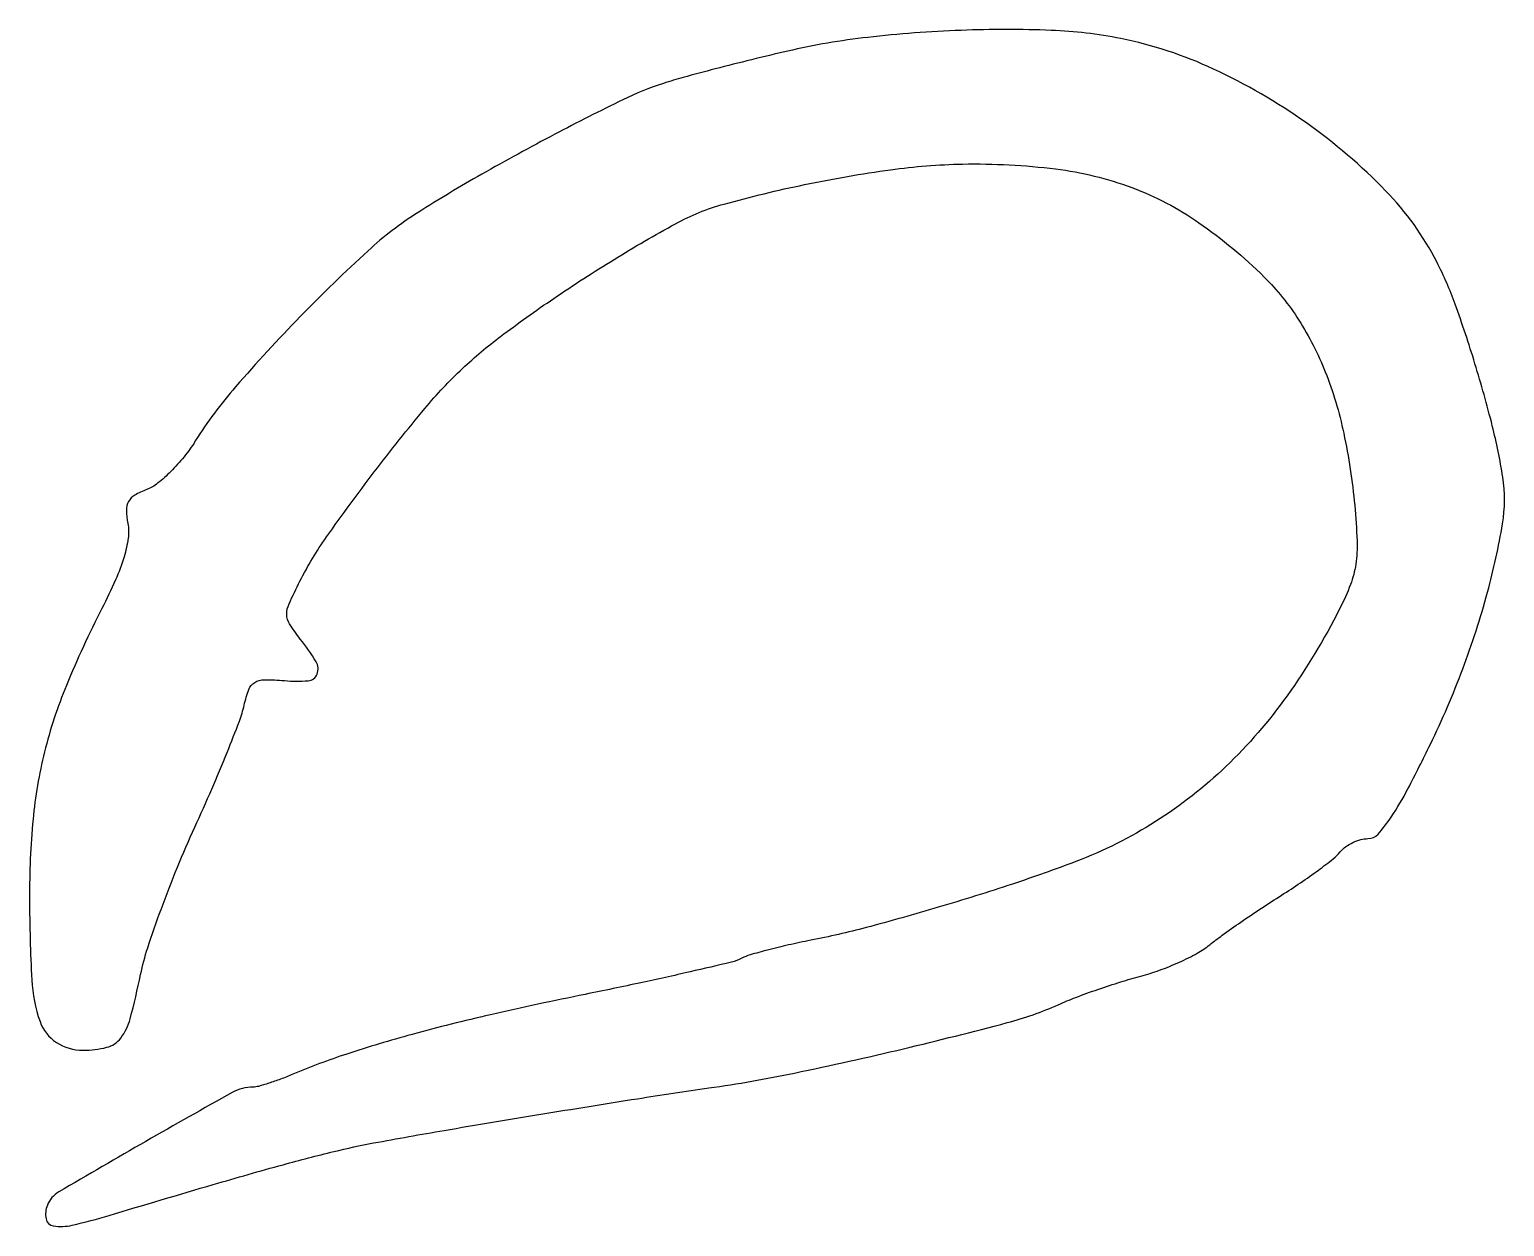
# Model space of a CAD drawing. Extents: x 1 to 161, y 1 to 131.
import ezdxf

# ---------------------------------------------------------------- set-up
doc = ezdxf.new("R2010")
doc.units = 0

msp = doc.modelspace()

# ---------------------------------------------------------------- linework, layer by layer
msp.add_lwpolyline([(83, 128.57669, 0.003326), (79.069531, 127.639726, 0.003236), (75.115625, 126.642163, 0.003192), (71.651898, 125.720754, 0.012028), (69.5, 125.077584, 0.034989), (65.076393, 123.287943, 0.007492), (57.684989, 119.539233, 0.008213), (49.746496, 115.194396, 0.011571), (42.827612, 111.04378, 0.0448), (37.401963, 106.893228, 0.013905), (30.024582, 99.734274, 0.014164), (22.99296, 92.099376, 0.038711), (18.621912, 86.211157, -0.029063), (17.400356, 84.497562, -0.027093), (15.961125, 82.894462, -0.028132), (14.52547, 81.612801, -0.077459), (13.349846, 80.942911, 0.041435), (12.03685, 80.314895, 0.134252), (11.366987, 79.630845, 0.133906), (11.137433, 78.700004, 0.041133), (11.292865, 77.248307, -0.082837), (11.330674, 75.645666, -0.038734), (10.878012, 73.613187, -0.029877), (9.94584, 71.10861, -0.014401), (8.471841, 68.016553, 0.020762), (4.613747, 59.651013, 0.036496), (2.235985, 52.418797, 0.037842), (0.987173, 45.101388, 0.024361), (0.60265, 36.5, 0.011957), (0.850536, 27.633739, 0.071846), (1.743453, 23.120243, 0.165364), (3.523039, 20.857878, 0.145135), (6.416232, 20, 0.06142), (9.004272, 20.319117, 0.170505), (10.512772, 21.314204, 0.098257), (11.542508, 23.424233, 0.013316), (12.677107, 28.237428, -0.027839), (13.448647, 31.131509, -0.009104), (14.898435, 35.304117, -0.00904), (16.679822, 39.887519, -0.010088), (18.564986, 44.237428, 0.005145), (20.412058, 48.386536, 0.005998), (22.078637, 52.366619, 0.00536), (23.410383, 55.761515, 0.035731), (23.932352, 57.5, -0.034234), (24.44138, 59.213976, -0.167766), (25.074849, 59.982181, -0.139157), (26.117367, 60.273238, -0.021062), (28.301996, 60.171796, 0.041625), (30.893485, 60.158018, 0.289644), (31.863147, 60.882606, 0.232412), (31.73956, 62.229176, 0.029578), (30.029405, 64.689747, -0.024988), (28.861455, 66.33773, -0.141213), (28.560629, 67.36068, -0.107927), (28.807134, 68.519599, -0.011786), (29.995116, 70.990426, -0.035444), (32.882061, 75.778276, -0.009851), (38.071298, 82.848378, -0.010067), (43.576665, 89.75476, -0.03113), (47.664631, 94.095928, -0.026971), (51.801251, 97.574928, -0.012122), (57.576113, 101.707159, -0.011596), (64.141318, 105.949193, -0.012101), (70.80476, 109.820061, -0.058378), (76.080966, 111.96081, -0.015975), (84.824545, 114.071545, -0.016814), (94.186337, 115.691104, -0.029721), (102, 116.303785, -0.035426), (112.121781, 115.777012, -0.058935), (120.405883, 113.744903, -0.062023), (127.692904, 109.931046, -0.044206), (134.779135, 104.02973, -0.055134), (138.546129, 99.351081, -0.047634), (141.417849, 93.732809, -0.042397), (143.428815, 87.056836, -0.028798), (144.617585, 79.204778, -0.013592), (144.870553, 75.347734, -0.045661), (144.736746, 72.823015, -0.054949), (144.164505, 70.618725, -0.026679), (142.983848, 67.954403, -0.03709), (137.272709, 58.525899, -0.047153), (130.620978, 50.833968, -0.04979), (122.976818, 44.851436, -0.050042), (114.313394, 40.509843, -0.01152), (107.440061, 38.066735, -0.007404), (99.365051, 35.536306, -0.007411), (91.525471, 33.332467, -0.016619), (85.5, 31.947122, 0.007156), (83.092852, 31.441437, 0.008343), (80.821875, 30.890348, 0.007525), (78.919893, 30.364368, 0.04897), (78, 29.994056, -0.061436), (76.887134, 29.577895, -0.002142), (72.3875, 28.520297, -0.003963), (67.047547, 27.333805, -0.002757), (61, 26.075142, 0.00618), (50.698515, 23.857441, 0.010593), (42.174236, 21.720848, 0.012635), (35.08506, 19.589579, 0.020713), (29.216073, 17.388993, -0.01023), (27.88346, 16.857212, -0.011891), (26.594984, 16.408017, -0.01095), (25.491927, 16.079126, -0.067068), (24.904688, 16, 0.12781), (22.636673, 15.410621, 0.003177), (13.24412, 10.096995, 0.002629), (3.788279, 4.601667, 0.164343), (2.540579, 3.159758, 0.147299), (2.399511, 1.680056, 0.312105), (3.188423, 0.917671, 0.098777), (5.254871, 0.987266, 0.015115), (9.252526, 2.054192, -0.001419), (20.58009, 5.412287, -0.004537), (28.161909, 7.562045, -0.006692), (33.678762, 8.99327, -0.014131), (38, 9.924197, -0.003801), (45.67126, 11.291036, -0.001536), (56.156893, 13.044075, -0.001538), (66.66875, 14.735141, -0.003732), (74.440838, 15.901557, 0.015705), (83.728615, 17.52369, 0.007449), (95.588218, 20.16592, 0.006204), (106.860365, 23.00239, 0.039995), (112.393121, 24.95251, -0.013988), (114.31547, 25.744602, -0.00755), (116.723134, 26.617395, -0.007514), (119.204445, 27.433196, -0.01173), (121.366483, 28.052933, 0.023843), (123.422704, 28.696616, 0.018914), (125.577033, 29.579343, 0.019296), (127.515486, 30.552554, 0.044515), (128.866483, 31.462706, -0.014338), (130.228361, 32.504787, -0.004997), (132.246014, 33.928451, -0.004958), (134.499467, 35.45221, -0.005764), (136.673137, 36.855055, 0.008677), (138.74161, 38.207144, 0.009793), (140.678962, 39.578242, 0.009125), (142.278702, 40.803794, 0.051571), (143.045582, 41.554923, -0.063537), (143.637965, 42.108079, -0.044291), (144.425344, 42.575509, -0.044527), (145.276216, 42.894052, -0.067408), (146.05851, 43, 0.213036), (147.160935, 43.492042, 0.036654), (148.595238, 45.348045, 0.025634), (150.402374, 48.408455, 0.007661), (152.842359, 53.25, 0.02276), (156.364188, 61.442905, 0.023934), (159.061121, 69.787145, 0.024923), (160.684164, 77.222469, 0.079962), (160.711948, 82.276605, 0.023215), (159.577922, 87.856374, 0.012532), (157.693623, 94.612462, 0.012398), (155.536897, 101.080515, 0.031441), (153.565491, 105.622491, 0.075018), (147.982704, 113.407569, 0.045811), (139.370681, 120.770469, 0.044876), (129.273071, 126.63425, 0.05977), (119.200779, 129.938878, 0.039855), (111.643211, 130.834523, 0.018978), (101.843583, 130.837858, 0.01885), (91.708075, 130.073139, 0.028598)], format="xyb", close=True)

doc.saveas('drawing.dxf')
